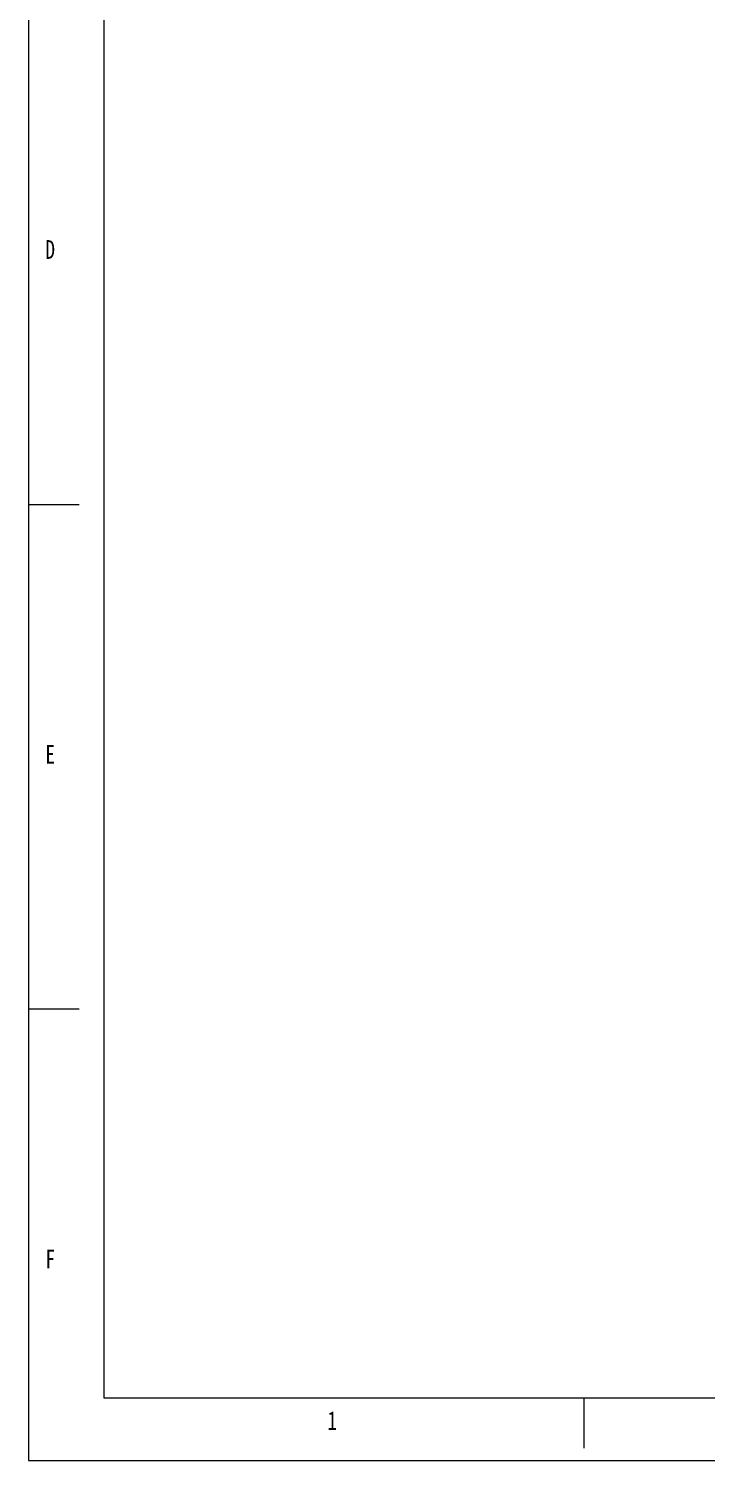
# Model space of a CAD drawing. Header units: millimetres. Extents: x 5 to 415, y 4 to 292.
# Drawn here: x 5 to 72.1, y 3.8 to 145.6 of the extents above; entities that cross this region are included whole.
import ezdxf

# ---------------------------------------------------------------- set-up
doc = ezdxf.new("R2010")
doc.units = ezdxf.units.MM
doc.styles.add('SLDTEXTSTYLE0', font='TXT', dxfattribs={"width": 0.75})

msp = doc.modelspace()

# ---------------------------------------------------------------- linework, layer by layer
at = {"color": 7, "linetype": 'Continuous', "lineweight": 0}
for p, q in [((5, 290.8068), (5, 3.8068)), ((12.4509, 287), (12.4509, 10)), ((5, 98.5), (10, 98.5)), ((10, 48.5), (5, 48.5)), ((12.4509, 10), (284.9291, 10)), ((60, 5), (60, 10)), ((5, 3.8068), (415, 3.8068))]:
    msp.add_line(p, q, dxfattribs=at)

# ---------------------------------------------------------------- texts
at = {"color": 7, "linetype": 'Continuous', "lineweight": 0, "char_height": 1.8521, "attachment_point": 1, "style": 'SLDTEXTSTYLE0'}
for s, insert in [('D', (6.6667, 124.668)), ('E', (6.6667, 74.668)), ('F', (6.6667, 24.668)), ('1', (34.5833, 8.668))]:
    msp.add_mtext(s, dxfattribs=dict(at, insert=insert))

doc.saveas('drawing.dxf')
